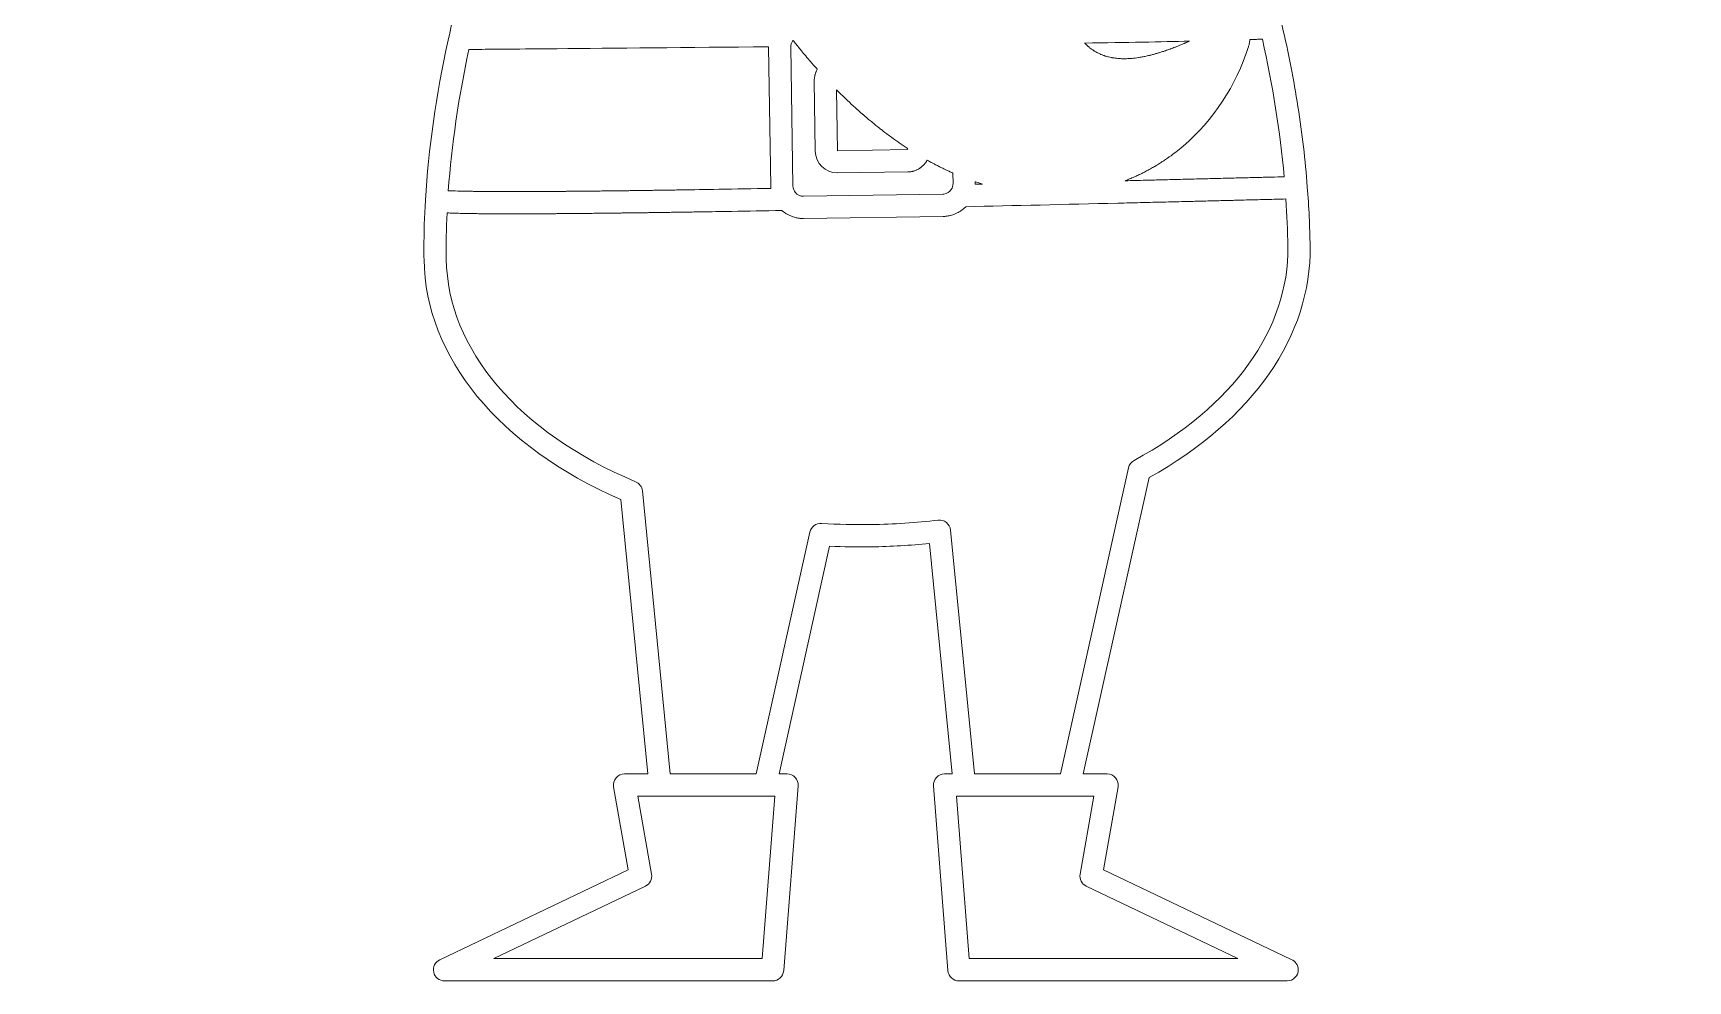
# Model space of a CAD drawing. Header units: inches. Extents: x 228 to 5960, y -2302 to -118.
# Drawn here: x 228 to 972, y -1082 to -657 of the extents above; entities that cross this region are included whole.
import ezdxf

# ---------------------------------------------------------------- set-up
doc = ezdxf.new("R2010")
doc.units = ezdxf.units.IN
doc.header["$MEASUREMENT"] = 0
doc.layers.add('Layer 1', color=7, linetype='Continuous')

# ---------------------------------------------------------------- blocks, each defined once
blk = doc.blocks.new('block 59')
at = {"layer": 'Layer 1', "lineweight": 0}
for points, knots in [([(963.95, -411.9), (958.61, -398.72), (942.55, -398.03), (929.06, -397.86), (932.95, -392.4), (935.85, -384.36), (929.19, -375.03), (927.32, -372.42), (924.25, -370.98), (920.54, -370.98), (911.45, -370.98), (899.15, -379.21), (890.99, -387.36), (881.7, -396.66), (874.72, -407.44), (871, -418.14), (867.46, -418.08), (863.84, -418.98), (860.69, -420.8), (856.14, -423.41), (852.78, -427.68), (851.48, -432.51), (850.59, -435.78), (850.69, -439.11), (851.71, -442.16), (830.75, -453.1), (786.1, -473.42), (743.89, -473.42), (743.5, -473.42), (743.12, -473.41), (742.73, -473.41), (754.76, -437.37), (759.96, -399.4), (758.63, -357.7), (768.41, -353.34), (774.96, -342.81), (774.96, -330.71), (774.96, -318.53), (768.19, -307.99), (758.54, -303.68), (759.95, -299.9), (759.96, -296.02), (759.96, -294.23), (759.96, -289.33), (761.72, -284.87), (763.42, -280.56), (766.11, -273.73), (769.16, -266), (762.98, -258.57), (762.04, -257.46), (761.03, -256.36), (759.95, -255.27), (759.68, -202.25), (746.11, -165.73), (718.49, -143.67), (696.18, -125.84), (664.82, -117.54), (619.79, -117.54), (596.02, -117.54), (518.6, -129.23), (479.4, -166.88), (447.97, -197.09), (437.41, -233.32), (429.71, -259.77), (427.22, -268.33), (425.03, -275.79), (422.53, -281.96), (407.86, -286.34), (397.48, -300.06), (397.48, -315.59), (397.48, -334.92), (413.22, -350.65), (432.56, -350.65), (443.71, -350.65), (453.66, -345.41), (460.09, -337.28), (462.42, -348.49), (470.58, -357.24), (480.81, -359.33), (481.98, -398.39), (485.77, -435.72), (492.08, -470.44), (481.37, -474.36), (469.29, -476.35), (456.1, -476.35), (413.88, -476.35), (369.22, -456.02), (348.27, -445.09), (350.84, -437.36), (347.25, -428.29), (339.31, -423.72), (336.26, -421.96), (332.82, -421.03), (329.38, -421.03), (329.24, -421.03), (329.11, -421.04), (328.98, -421.04), (325.25, -410.35), (318.28, -399.58), (309.01, -390.32), (300.86, -382.15), (288.55, -373.91), (279.45, -373.91), (275.75, -373.91), (272.68, -375.34), (270.81, -377.95), (264.15, -387.29), (267.05, -395.33), (270.94, -400.78), (257.43, -400.94), (241.39, -401.66), (236.05, -414.83), (228.09, -434.43), (241.54, -453.53), (272.02, -465.92), (279.89, -469.12), (287.72, -470.74), (295.29, -470.74), (296.84, -470.74), (298.37, -470.67), (299.88, -470.53), (301.58, -473.87), (304.27, -476.73), (307.69, -478.7), (310.76, -480.46), (314.2, -481.39), (317.63, -481.39), (319.18, -481.39), (320.71, -481.2), (322.17, -480.83), (338.19, -504.57), (378.09, -552.09), (446.08, -562.59), (432.8, -593.01), (421.98, -626.46), (414.67, -659.8), (414.67, -659.8), (414.67, -659.8), (414.66, -659.8), (409.23, -684.51), (405.79, -708.72), (404.43, -731.76), (403.99, -739.13), (403.77, -746.39), (403.77, -753.4), (403.77, -755.07), (403.79, -756.72), (403.81, -758.35), (404.47, -802.28), (437.48, -842.44), (492.29, -866.24), (492.29, -866.24), (504.46, -989.46), (504.46, -989.46), (504.46, -989.46), (493.95, -989.46), (493.95, -989.46), (492.47, -989.46), (491.07, -990.11), (490.12, -991.24), (489.17, -992.38), (488.77, -993.87), (489.02, -995.32), (489.02, -995.32), (495.56, -1032.54), (495.56, -1032.54), (495.56, -1032.54), (410.88, -1072.95), (410.88, -1072.95), (408.77, -1073.95), (407.64, -1076.29), (408.15, -1078.56), (408.67, -1080.84), (410.69, -1082.46), (413.03, -1082.46), (413.03, -1082.46), (560.49, -1082.46), (560.49, -1082.46), (563.1, -1082.46), (565.27, -1080.45), (565.47, -1077.85), (565.47, -1077.85), (571.95, -994.85), (571.95, -994.85), (572.06, -993.46), (571.59, -992.09), (570.64, -991.06), (569.69, -990.04), (568.36, -989.46), (566.97, -989.46), (566.97, -989.46), (563.39, -989.46), (563.39, -989.46), (563.39, -989.46), (586.12, -887.16), (586.12, -887.16), (592.38, -887.46), (598.66, -887.56), (604.95, -887.46), (613.69, -887.33), (622.43, -886.82), (631, -885.95), (631, -885.95), (641.22, -989.46), (641.22, -989.46), (641.22, -989.46), (637.81, -989.46), (637.81, -989.46), (636.42, -989.46), (635.08, -990.04), (634.14, -991.06), (633.19, -992.09), (632.72, -993.46), (632.82, -994.85), (632.82, -994.85), (639.3, -1077.85), (639.3, -1077.85), (639.51, -1080.45), (641.68, -1082.46), (644.29, -1082.46), (644.29, -1082.46), (791.74, -1082.46), (791.74, -1082.46), (791.75, -1082.46), (791.75, -1082.46), (791.76, -1082.46), (794.52, -1082.46), (796.76, -1080.22), (796.76, -1077.46), (796.76, -1075.36), (795.46, -1073.56), (793.62, -1072.82), (793.62, -1072.82), (709.21, -1032.54), (709.21, -1032.54), (709.21, -1032.54), (715.75, -995.33), (715.75, -995.33), (716.01, -993.87), (715.61, -992.38), (714.66, -991.25), (713.71, -990.11), (712.31, -989.46), (710.83, -989.46), (710.83, -989.46), (700.15, -989.46), (700.15, -989.46), (700.15, -989.46), (729.74, -856.31), (729.74, -856.31), (776.37, -830.43), (802.71, -792.65), (802.1, -752.39), (801.97, -743.68), (801.55, -734.69), (800.84, -725.67), (799.92, -713.8), (798.51, -701.79), (796.62, -689.7), (794.73, -677.62), (792.36, -665.46), (789.53, -653.32), (789.49, -653.02), (789.43, -652.73), (789.33, -652.46), (781.64, -619.67), (770.94, -588.29), (757.51, -559.06), (823.38, -547.46), (862.17, -501.11), (877.83, -477.89), (879.29, -478.26), (880.82, -478.46), (882.37, -478.46), (885.81, -478.46), (889.25, -477.52), (892.3, -475.76), (895.73, -473.8), (898.43, -470.93), (900.13, -467.58), (901.64, -467.72), (903.17, -467.79), (904.72, -467.79), (912.28, -467.79), (920.11, -466.17), (927.98, -462.98), (958.47, -450.6), (971.91, -431.51), (963.95, -411.9)], [0, 0, 0, 0, 1, 1, 1, 2, 2, 2, 3, 3, 3, 4, 4, 4, 5, 5, 5, 6, 6, 6, 7, 7, 7, 8, 8, 8, 9, 9, 9, 10, 10, 10, 11, 11, 11, 12, 12, 12, 13, 13, 13, 14, 14, 14, 15, 15, 15, 16, 16, 16, 17, 17, 17, 18, 18, 18, 19, 19, 19, 20, 20, 20, 21, 21, 21, 22, 22, 22, 23, 23, 23, 24, 24, 24, 25, 25, 25, 26, 26, 26, 27, 27, 27, 28, 28, 28, 29, 29, 29, 30, 30, 30, 31, 31, 31, 32, 32, 32, 33, 33, 33, 34, 34, 34, 35, 35, 35, 36, 36, 36, 37, 37, 37, 38, 38, 38, 39, 39, 39, 40, 40, 40, 41, 41, 41, 42, 42, 42, 43, 43, 43, 44, 44, 44, 45, 45, 45, 46, 46, 46, 47, 47, 47, 48, 48, 48, 49, 49, 49, 50, 50, 50, 51, 51, 51, 52, 52, 52, 53, 53, 53, 54, 54, 54, 55, 55, 55, 56, 56, 56, 57, 57, 57, 58, 58, 58, 59, 59, 59, 60, 60, 60, 61, 61, 61, 62, 62, 62, 63, 63, 63, 64, 64, 64, 65, 65, 65, 66, 66, 66, 67, 67, 67, 68, 68, 68, 69, 69, 69, 70, 70, 70, 71, 71, 71, 72, 72, 72, 73, 73, 73, 74, 74, 74, 75, 75, 75, 76, 76, 76, 77, 77, 77, 78, 78, 78, 79, 79, 79, 80, 80, 80, 81, 81, 81, 82, 82, 82, 83, 83, 83, 84, 84, 84, 85, 85, 85, 86, 86, 86, 87, 87, 87, 88, 88, 88, 89, 89, 89, 90, 90, 90, 91, 91, 91, 92, 92, 92, 93, 93, 93, 94, 94, 94, 95, 95, 95, 96, 96, 96, 96]), ([(579.68, -709.72), (579.76, -715.11), (584.2, -719.49), (589.58, -719.49), (589.58, -719.49), (589.73, -719.49), (589.73, -719.49), (589.73, -719.49), (621.35, -719.02), (621.35, -719.02), (621.69, -719.01), (622.02, -718.99), (622.35, -718.95), (622.43, -718.94), (622.5, -718.92), (622.58, -718.91), (622.83, -718.88), (623.08, -718.84), (623.33, -718.78), (623.39, -718.77), (623.45, -718.75), (623.51, -718.73), (623.77, -718.67), (624.03, -718.6), (624.28, -718.52), (624.32, -718.51), (624.35, -718.49), (624.38, -718.48), (624.66, -718.39), (624.93, -718.29), (625.19, -718.17), (625.21, -718.16), (625.22, -718.16), (625.24, -718.15), (625.51, -718.02), (625.79, -717.89), (626.05, -717.74), (626.07, -717.73), (626.08, -717.72), (626.1, -717.71), (626.36, -717.56), (626.61, -717.4), (626.86, -717.23), (626.9, -717.2), (626.94, -717.17), (626.97, -717.14), (627.19, -716.99), (627.41, -716.82), (627.61, -716.65), (627.72, -716.56), (627.82, -716.46), (627.92, -716.36), (628.05, -716.24), (628.18, -716.13), (628.3, -716.01), (628.3, -716), (628.3, -716), (628.31, -716), (628.6, -715.7), (628.86, -715.38), (629.11, -715.05), (629.18, -714.95), (629.25, -714.86), (629.32, -714.76), (629.52, -714.48), (629.7, -714.18), (629.87, -713.88), (629.9, -713.83), (629.93, -713.78), (629.96, -713.73), (630.15, -713.84), (630.34, -713.94), (630.53, -714.04), (631.09, -714.35), (631.65, -714.66), (632.21, -714.96), (632.58, -715.16), (632.96, -715.36), (633.33, -715.55), (633.89, -715.85), (634.45, -716.14), (635.01, -716.42), (635.38, -716.61), (635.76, -716.8), (636.14, -716.99), (636.69, -717.27), (637.25, -717.54), (637.81, -717.8), (638.18, -717.98), (638.56, -718.17), (638.94, -718.34), (639.5, -718.61), (640.06, -718.86), (640.63, -719.11), (640.93, -719.25), (641.23, -719.39), (641.53, -719.53), (641.53, -719.53), (641.6, -724.24), (641.6, -724.24), (641.61, -725.2), (641.34, -726.13), (640.81, -726.93), (640.06, -728.06), (638.85, -728.81), (637.52, -729), (637.33, -729.02), (637.14, -729.04), (636.94, -729.04), (636.94, -729.04), (574.36, -729.97), (574.36, -729.97), (572.92, -729.97), (571.57, -729.32), (570.67, -728.19), (570.21, -727.61), (569.67, -726.64), (569.65, -725.32), (569.65, -725.32), (568.71, -662.86), (568.71, -662.86), (568.7, -661.95), (568.94, -661.07), (569.39, -660.32), (569.48, -660.17), (569.6, -660.05), (569.7, -659.91), (569.91, -660.18), (570.12, -660.45), (570.33, -660.72), (571.33, -661.97), (572.33, -663.22), (573.34, -664.45), (573.66, -664.84), (573.97, -665.22), (574.29, -665.6), (575.02, -666.48), (575.76, -667.36), (576.49, -668.22), (576.82, -668.61), (577.15, -668.99), (577.47, -669.37), (578.42, -670.47), (579.36, -671.55), (580.31, -672.62), (580.4, -672.72), (580.49, -672.83), (580.58, -672.93), (580.58, -672.93), (580.59, -672.94), (580.59, -672.94), (580.57, -672.98), (580.56, -673.02), (580.54, -673.05), (580.35, -673.38), (580.17, -673.73), (580.02, -674.08), (580.01, -674.11), (580, -674.13), (579.98, -674.15), (579.83, -674.52), (579.7, -674.9), (579.59, -675.28), (579.57, -675.36), (579.55, -675.43), (579.53, -675.5), (579.43, -675.88), (579.36, -676.27), (579.3, -676.66), (579.29, -676.73), (579.29, -676.8), (579.28, -676.87), (579.23, -677.29), (579.2, -677.7), (579.21, -678.12), (579.21, -678.12), (579.68, -709.72), (579.68, -709.72)], [0, 0, 0, 0, 1, 1, 1, 2, 2, 2, 3, 3, 3, 4, 4, 4, 5, 5, 5, 6, 6, 6, 7, 7, 7, 8, 8, 8, 9, 9, 9, 10, 10, 10, 11, 11, 11, 12, 12, 12, 13, 13, 13, 14, 14, 14, 15, 15, 15, 16, 16, 16, 17, 17, 17, 18, 18, 18, 19, 19, 19, 20, 20, 20, 21, 21, 21, 22, 22, 22, 23, 23, 23, 24, 24, 24, 25, 25, 25, 26, 26, 26, 27, 27, 27, 28, 28, 28, 29, 29, 29, 30, 30, 30, 31, 31, 31, 32, 32, 32, 33, 33, 33, 34, 34, 34, 35, 35, 35, 36, 36, 36, 37, 37, 37, 38, 38, 38, 39, 39, 39, 40, 40, 40, 41, 41, 41, 42, 42, 42, 43, 43, 43, 44, 44, 44, 45, 45, 45, 46, 46, 46, 47, 47, 47, 48, 48, 48, 49, 49, 49, 50, 50, 50, 51, 51, 51, 52, 52, 52, 53, 53, 53, 54, 54, 54, 55, 55, 55, 56, 56, 56, 57, 57, 57, 58, 58, 58, 59, 59, 59, 59]), ([(700.72, -661.11), (719.59, -660.84), (735.27, -660.57), (747.81, -660.3), (747.18, -660.58), (746.54, -660.85), (745.89, -661.13), (745.73, -661.2), (745.57, -661.26), (745.41, -661.33), (744.92, -661.54), (744.43, -661.74), (743.93, -661.95), (743.72, -662.04), (743.5, -662.12), (743.28, -662.21), (742.81, -662.4), (742.34, -662.59), (741.86, -662.78), (741.65, -662.86), (741.44, -662.95), (741.22, -663.03), (740.66, -663.25), (740.08, -663.46), (739.51, -663.68), (739.39, -663.72), (739.28, -663.76), (739.16, -663.81), (738.47, -664.06), (737.77, -664.31), (737.07, -664.55), (736.9, -664.6), (736.73, -664.66), (736.56, -664.72), (736.03, -664.9), (735.5, -665.07), (734.97, -665.24), (734.73, -665.31), (734.5, -665.39), (734.26, -665.46), (733.78, -665.61), (733.29, -665.75), (732.81, -665.89), (732.57, -665.96), (732.33, -666.03), (732.09, -666.1), (731.56, -666.24), (731.03, -666.38), (730.5, -666.51), (730.31, -666.56), (730.13, -666.61), (729.94, -666.66), (729.23, -666.83), (728.51, -666.99), (727.8, -667.14), (727.68, -667.17), (727.57, -667.19), (727.45, -667.21), (726.86, -667.33), (726.26, -667.44), (725.67, -667.54), (725.44, -667.58), (725.21, -667.61), (724.98, -667.65), (724.49, -667.72), (724.01, -667.79), (723.52, -667.85), (723.28, -667.88), (723.03, -667.91), (722.78, -667.93), (722.29, -667.99), (721.8, -668.03), (721.31, -668.06), (721.09, -668.08), (720.87, -668.1), (720.66, -668.11), (719.96, -668.15), (719.26, -668.17), (718.57, -668.17), (717.99, -668.17), (717.42, -668.15), (716.85, -668.13), (716.69, -668.12), (716.54, -668.11), (716.39, -668.1), (715.93, -668.07), (715.48, -668.03), (715.03, -667.98), (714.92, -667.97), (714.81, -667.96), (714.7, -667.95), (714.16, -667.88), (713.63, -667.8), (713.12, -667.71), (713, -667.69), (712.88, -667.66), (712.76, -667.64), (712.34, -667.56), (711.93, -667.47), (711.53, -667.37), (711.4, -667.33), (711.27, -667.3), (711.14, -667.27), (710.64, -667.14), (710.15, -666.99), (709.67, -666.83), (709.62, -666.82), (709.58, -666.8), (709.54, -666.78), (709.1, -666.63), (708.67, -666.47), (708.24, -666.29), (708.12, -666.24), (707.99, -666.19), (707.87, -666.13), (707.47, -665.96), (707.08, -665.78), (706.7, -665.58), (706.63, -665.55), (706.57, -665.52), (706.5, -665.49), (706.06, -665.26), (705.63, -665.01), (705.21, -664.75), (705.1, -664.69), (705, -664.62), (704.9, -664.56), (704.56, -664.34), (704.23, -664.11), (703.9, -663.88), (703.8, -663.81), (703.7, -663.74), (703.61, -663.67), (703.2, -663.37), (702.81, -663.06), (702.42, -662.73), (702.36, -662.68), (702.3, -662.62), (702.25, -662.57), (701.91, -662.28), (701.59, -661.98), (701.27, -661.67), (701.17, -661.57), (701.07, -661.48), (700.97, -661.38), (700.89, -661.29), (700.81, -661.2), (700.72, -661.11)], [0, 0, 0, 0, 1, 1, 1, 2, 2, 2, 3, 3, 3, 4, 4, 4, 5, 5, 5, 6, 6, 6, 7, 7, 7, 8, 8, 8, 9, 9, 9, 10, 10, 10, 11, 11, 11, 12, 12, 12, 13, 13, 13, 14, 14, 14, 15, 15, 15, 16, 16, 16, 17, 17, 17, 18, 18, 18, 19, 19, 19, 20, 20, 20, 21, 21, 21, 22, 22, 22, 23, 23, 23, 24, 24, 24, 25, 25, 25, 26, 26, 26, 27, 27, 27, 28, 28, 28, 29, 29, 29, 30, 30, 30, 31, 31, 31, 32, 32, 32, 33, 33, 33, 34, 34, 34, 35, 35, 35, 36, 36, 36, 37, 37, 37, 38, 38, 38, 39, 39, 39, 40, 40, 40, 41, 41, 41, 42, 42, 42, 43, 43, 43, 44, 44, 44, 45, 45, 45, 46, 46, 46, 47, 47, 47, 48, 48, 48, 49, 49, 49, 49]), ([(779.06, -659.41), (779.31, -659.4), (779.55, -659.39), (779.79, -659.37), (779.99, -659.36), (780.19, -659.35), (780.38, -659.34), (780.46, -659.34), (780.56, -659.34), (780.65, -659.33), (785.32, -680.09), (788.61, -700.86), (790.43, -721.2), (790.04, -721.21), (789.65, -721.22), (789.25, -721.23), (787.12, -721.28), (784.98, -721.34), (782.84, -721.39), (782.01, -721.42), (781.18, -721.44), (780.35, -721.46), (778.04, -721.52), (775.73, -721.58), (773.41, -721.63), (772.84, -721.65), (772.26, -721.66), (771.69, -721.68), (769.18, -721.74), (766.66, -721.81), (764.14, -721.87), (763.76, -721.88), (763.39, -721.89), (763.01, -721.9), (760.37, -721.96), (757.71, -722.03), (755.06, -722.1), (754.71, -722.11), (754.37, -722.11), (754.02, -722.12), (751.36, -722.19), (748.7, -722.26), (746.04, -722.32), (745.64, -722.33), (745.25, -722.34), (744.86, -722.35), (742.27, -722.41), (739.67, -722.48), (737.08, -722.54), (736.26, -722.56), (735.44, -722.58), (734.63, -722.6), (732.46, -722.65), (730.29, -722.71), (728.13, -722.76), (725.09, -722.83), (722.04, -722.91), (719.01, -722.98), (719.08, -722.95), (719.15, -722.92), (719.23, -722.89), (719.61, -722.74), (719.99, -722.58), (720.37, -722.42), (721.1, -722.13), (721.83, -721.83), (722.55, -721.51), (722.99, -721.32), (723.42, -721.12), (723.86, -720.92), (724.52, -720.62), (725.17, -720.31), (725.82, -720), (726.27, -719.78), (726.73, -719.55), (727.18, -719.32), (727.8, -719), (728.42, -718.68), (729.03, -718.35), (729.49, -718.1), (729.94, -717.86), (730.4, -717.6), (731, -717.26), (731.61, -716.91), (732.21, -716.56), (732.65, -716.3), (733.09, -716.04), (733.53, -715.77), (734.14, -715.39), (734.75, -715), (735.36, -714.61), (735.77, -714.34), (736.18, -714.08), (736.59, -713.8), (737.25, -713.36), (737.9, -712.9), (738.55, -712.44), (738.89, -712.2), (739.24, -711.96), (739.57, -711.72), (740.56, -711), (741.53, -710.27), (742.49, -709.51), (756.41, -698.47), (767.24, -683.18), (773.25, -666.18), (773.65, -665.04), (774.03, -663.9), (774.38, -662.75), (774.43, -662.61), (774.48, -662.43), (774.55, -662.21), (774.61, -661.99), (774.67, -661.75), (774.73, -661.49), (774.73, -661.49), (774.73, -661.46), (774.73, -661.46), (774.79, -661.19), (774.84, -660.91), (774.88, -660.61), (774.89, -660.59), (774.89, -660.57), (774.89, -660.55), (774.93, -660.25), (774.96, -659.94), (774.97, -659.61), (774.97, -659.61), (774.97, -659.58), (774.97, -659.58), (775.08, -659.58), (775.17, -659.57), (775.28, -659.57), (775.51, -659.56), (775.73, -659.55), (775.96, -659.54), (776.29, -659.53), (776.62, -659.51), (776.93, -659.5), (777.15, -659.49), (777.37, -659.48), (777.58, -659.47), (777.87, -659.46), (778.15, -659.45), (778.43, -659.44), (778.64, -659.43), (778.85, -659.42), (779.06, -659.41)], [0, 0, 0, 0, 1, 1, 1, 2, 2, 2, 3, 3, 3, 4, 4, 4, 5, 5, 5, 6, 6, 6, 7, 7, 7, 8, 8, 8, 9, 9, 9, 10, 10, 10, 11, 11, 11, 12, 12, 12, 13, 13, 13, 14, 14, 14, 15, 15, 15, 16, 16, 16, 17, 17, 17, 18, 18, 18, 19, 19, 19, 20, 20, 20, 21, 21, 21, 22, 22, 22, 23, 23, 23, 24, 24, 24, 25, 25, 25, 26, 26, 26, 27, 27, 27, 28, 28, 28, 29, 29, 29, 30, 30, 30, 31, 31, 31, 32, 32, 32, 33, 33, 33, 34, 34, 34, 35, 35, 35, 36, 36, 36, 37, 37, 37, 38, 38, 38, 39, 39, 39, 40, 40, 40, 41, 41, 41, 42, 42, 42, 43, 43, 43, 44, 44, 44, 45, 45, 45, 46, 46, 46, 47, 47, 47, 48, 48, 48, 49, 49, 49, 49]), ([(423.97, -664.09), (423.97, -664.08), (423.98, -664.08), (423.98, -664.08), (424.12, -664.04), (424.25, -664.02), (424.38, -664.02), (425, -664.01), (426.05, -664), (427.47, -663.98), (433.06, -663.92), (444.59, -663.82), (460.4, -663.68), (461.48, -663.67), (462.58, -663.66), (463.7, -663.65), (488.38, -663.43), (522.2, -663.14), (558.71, -662.77), (558.71, -662.77), (558.71, -662.98), (558.71, -662.98), (558.71, -662.98), (559.65, -725.47), (559.65, -725.47), (559.65, -725.79), (559.67, -726.1), (559.69, -726.42), (551.61, -726.57), (543.83, -726.71), (536.37, -726.83), (536.37, -726.83), (536.27, -726.83), (536.27, -726.83), (530.44, -726.93), (524.81, -727.02), (519.36, -727.11), (519.36, -727.11), (519.04, -727.11), (519.04, -727.11), (517.91, -727.13), (516.79, -727.15), (515.68, -727.16), (515.42, -727.17), (515.15, -727.17), (514.89, -727.17), (514.03, -727.19), (513.18, -727.2), (512.33, -727.21), (511.78, -727.22), (511.22, -727.23), (510.67, -727.24), (510.02, -727.25), (509.38, -727.26), (508.73, -727.26), (508.01, -727.28), (507.28, -727.29), (506.56, -727.3), (505.96, -727.3), (505.38, -727.31), (504.79, -727.32), (504.04, -727.33), (503.28, -727.34), (502.53, -727.35), (501.99, -727.36), (501.46, -727.37), (500.93, -727.37), (500.16, -727.38), (499.38, -727.39), (498.62, -727.4), (498.05, -727.41), (497.5, -727.42), (496.94, -727.43), (496.22, -727.44), (495.51, -727.45), (494.8, -727.45), (494.27, -727.46), (493.76, -727.47), (493.24, -727.47), (492.47, -727.48), (491.69, -727.49), (490.93, -727.5), (490.49, -727.51), (490.04, -727.51), (489.6, -727.52), (488.84, -727.53), (488.08, -727.54), (487.33, -727.55), (486.82, -727.55), (486.33, -727.56), (485.83, -727.56), (485.1, -727.57), (484.38, -727.58), (483.66, -727.59), (483.24, -727.59), (482.83, -727.6), (482.42, -727.6), (481.65, -727.61), (480.89, -727.62), (480.13, -727.63), (479.69, -727.63), (479.24, -727.64), (478.8, -727.64), (478.14, -727.65), (477.48, -727.65), (476.84, -727.66), (476.33, -727.66), (475.83, -727.67), (475.33, -727.67), (474.72, -727.68), (474.12, -727.69), (473.51, -727.69), (473, -727.7), (472.49, -727.7), (471.99, -727.71), (471.42, -727.71), (470.87, -727.72), (470.31, -727.72), (469.78, -727.73), (469.26, -727.73), (468.74, -727.73), (468.18, -727.74), (467.62, -727.74), (467.07, -727.75), (466.59, -727.75), (466.11, -727.76), (465.64, -727.76), (465.07, -727.76), (464.51, -727.77), (463.95, -727.77), (463.5, -727.77), (463.05, -727.78), (462.61, -727.78), (461.99, -727.78), (461.39, -727.79), (460.78, -727.79), (460.41, -727.8), (460.03, -727.8), (459.66, -727.8), (459.04, -727.8), (458.42, -727.81), (457.81, -727.81), (457.46, -727.81), (457.11, -727.81), (456.76, -727.82), (456.76, -727.82), (454.96, -727.82), (454.96, -727.82), (454.61, -727.83), (454.27, -727.83), (453.93, -727.83), (453.36, -727.83), (452.8, -727.83), (452.24, -727.84), (452.24, -727.84), (449.65, -727.84), (449.65, -727.84), (449.27, -727.85), (448.88, -727.85), (448.5, -727.85), (448.5, -727.85), (438.44, -727.85), (438.44, -727.85), (438.23, -727.85), (438.01, -727.85), (437.79, -727.84), (436.22, -727.84), (434.73, -727.83), (433.32, -727.82), (433.32, -727.82), (432.93, -727.82), (432.93, -727.82), (432.32, -727.82), (431.73, -727.81), (431.16, -727.81), (431.05, -727.81), (430.94, -727.8), (430.83, -727.8), (429.46, -727.79), (428.17, -727.78), (426.97, -727.76), (426.97, -727.76), (426.87, -727.76), (426.87, -727.76), (426.28, -727.75), (425.71, -727.74), (425.15, -727.74), (425.15, -727.74), (425.1, -727.74), (425.1, -727.74), (420.44, -727.66), (417.1, -727.56), (414.73, -727.45), (416.19, -707.08), (419.29, -685.8), (423.97, -664.09)], [0, 0, 0, 0, 1, 1, 1, 2, 2, 2, 3, 3, 3, 4, 4, 4, 5, 5, 5, 6, 6, 6, 7, 7, 7, 8, 8, 8, 9, 9, 9, 10, 10, 10, 11, 11, 11, 12, 12, 12, 13, 13, 13, 14, 14, 14, 15, 15, 15, 16, 16, 16, 17, 17, 17, 18, 18, 18, 19, 19, 19, 20, 20, 20, 21, 21, 21, 22, 22, 22, 23, 23, 23, 24, 24, 24, 25, 25, 25, 26, 26, 26, 27, 27, 27, 28, 28, 28, 29, 29, 29, 30, 30, 30, 31, 31, 31, 32, 32, 32, 33, 33, 33, 34, 34, 34, 35, 35, 35, 36, 36, 36, 37, 37, 37, 38, 38, 38, 39, 39, 39, 40, 40, 40, 41, 41, 41, 42, 42, 42, 43, 43, 43, 44, 44, 44, 45, 45, 45, 46, 46, 46, 47, 47, 47, 48, 48, 48, 49, 49, 49, 50, 50, 50, 51, 51, 51, 52, 52, 52, 53, 53, 53, 54, 54, 54, 55, 55, 55, 56, 56, 56, 57, 57, 57, 58, 58, 58, 59, 59, 59, 60, 60, 60, 61, 61, 61, 62, 62, 62, 63, 63, 63, 64, 64, 64, 65, 65, 65, 65]), ([(592.79, -685.63), (592.96, -685.78), (593.12, -685.95), (593.28, -686.1), (594.42, -687.19), (595.56, -688.25), (596.7, -689.3), (596.95, -689.53), (597.19, -689.75), (597.44, -689.98), (598.6, -691.03), (599.76, -692.07), (600.93, -693.09), (601, -693.14), (601.06, -693.2), (601.13, -693.25), (602.25, -694.23), (603.37, -695.18), (604.5, -696.11), (604.75, -696.32), (604.99, -696.52), (605.24, -696.72), (606.39, -697.67), (607.54, -698.59), (608.7, -699.5), (608.93, -699.67), (609.15, -699.84), (609.38, -700.02), (610.46, -700.86), (611.54, -701.68), (612.63, -702.48), (612.78, -702.6), (612.93, -702.71), (613.09, -702.82), (614.26, -703.69), (615.44, -704.53), (616.62, -705.35), (616.89, -705.54), (617.16, -705.72), (617.43, -705.91), (618.61, -706.72), (619.8, -707.52), (620.99, -708.3), (621.02, -708.32), (621.06, -708.34), (621.09, -708.37), (621.09, -708.37), (621.1, -709.02), (621.1, -709.02), (621.1, -709.02), (589.68, -709.49), (589.68, -709.49), (589.68, -709.49), (589.27, -682.16), (589.27, -682.16), (589.27, -682.16), (589.63, -682.52), (589.63, -682.52), (590.68, -683.57), (591.73, -684.61), (592.79, -685.63)], [0, 0, 0, 0, 1, 1, 1, 2, 2, 2, 3, 3, 3, 4, 4, 4, 5, 5, 5, 6, 6, 6, 7, 7, 7, 8, 8, 8, 9, 9, 9, 10, 10, 10, 11, 11, 11, 12, 12, 12, 13, 13, 13, 14, 14, 14, 15, 15, 15, 16, 16, 16, 17, 17, 17, 18, 18, 18, 19, 19, 19, 20, 20, 20, 20]), ([(651.59, -723.44), (651.61, -723.45), (651.63, -723.45), (651.64, -723.46), (651.82, -723.52), (651.99, -723.57), (652.17, -723.63), (653.05, -723.92), (653.93, -724.2), (654.81, -724.47), (653.73, -724.49), (652.67, -724.52), (651.6, -724.54), (651.6, -724.54), (651.6, -724.09), (651.6, -724.09), (651.6, -724.09), (651.59, -723.44), (651.59, -723.44)], [0, 0, 0, 0, 1, 1, 1, 2, 2, 2, 3, 3, 3, 4, 4, 4, 5, 5, 5, 6, 6, 6, 6]), ([(792.1, -752.54), (792.66, -789.52), (767.46, -824.54), (722.97, -848.61), (721.69, -849.3), (720.78, -850.51), (720.47, -851.92), (720.47, -851.92), (689.91, -989.46), (689.91, -989.46), (689.91, -989.46), (651.27, -989.46), (651.27, -989.46), (651.27, -989.46), (640.45, -879.93), (640.45, -879.93), (640.32, -878.59), (639.66, -877.36), (638.61, -876.52), (637.56, -875.68), (636.22, -875.3), (634.89, -875.46), (625.05, -876.63), (614.92, -877.3), (604.79, -877.46), (597.32, -877.58), (589.85, -877.4), (582.47, -876.95), (580, -876.79), (577.81, -878.45), (577.28, -880.86), (577.28, -880.86), (553.15, -989.46), (553.15, -989.46), (553.15, -989.46), (514.51, -989.46), (514.51, -989.46), (514.51, -989.46), (501.95, -862.31), (501.95, -862.31), (501.77, -860.48), (500.6, -858.9), (498.91, -858.19), (446.23, -836.14), (414.41, -798.76), (413.81, -758.2), (413.71, -751.51), (413.82, -744.54), (414.14, -737.43), (414.25, -737.44), (414.36, -737.44), (414.47, -737.45), (414.64, -737.45), (414.81, -737.46), (414.99, -737.47), (415.36, -737.49), (415.75, -737.5), (416.16, -737.52), (416.28, -737.52), (416.39, -737.53), (416.51, -737.53), (417.03, -737.55), (417.58, -737.57), (418.15, -737.58), (418.32, -737.59), (418.5, -737.59), (418.67, -737.6), (419.12, -737.61), (419.59, -737.62), (420.06, -737.64), (420.24, -737.64), (420.41, -737.64), (420.59, -737.65), (421.23, -737.66), (421.88, -737.68), (422.56, -737.69), (422.7, -737.69), (422.84, -737.7), (422.98, -737.7), (423.56, -737.71), (424.15, -737.72), (424.75, -737.73), (424.97, -737.73), (425.18, -737.74), (425.4, -737.74), (426.09, -737.75), (426.79, -737.76), (427.52, -737.77), (427.52, -737.77), (427.74, -737.77), (427.74, -737.77), (428.54, -737.78), (429.37, -737.79), (430.22, -737.8), (430.22, -737.8), (430.93, -737.8), (430.93, -737.8), (431.6, -737.81), (432.29, -737.82), (432.99, -737.82), (433.23, -737.82), (433.46, -737.82), (433.69, -737.83), (434.6, -737.83), (435.52, -737.84), (436.47, -737.84), (436.47, -737.84), (437.06, -737.84), (437.06, -737.84), (437.86, -737.84), (438.66, -737.85), (439.49, -737.85), (439.49, -737.85), (449.13, -737.85), (449.13, -737.85), (449.85, -737.84), (450.57, -737.84), (451.31, -737.84), (451.31, -737.84), (452.22, -737.84), (452.22, -737.84), (452.85, -737.83), (453.47, -737.83), (454.11, -737.83), (454.11, -737.83), (454.8, -737.83), (454.8, -737.83), (455.52, -737.82), (456.24, -737.82), (456.98, -737.82), (457.24, -737.81), (457.52, -737.81), (457.79, -737.81), (458.49, -737.81), (459.19, -737.8), (459.91, -737.8), (460.23, -737.8), (460.56, -737.79), (460.88, -737.79), (461.57, -737.79), (462.27, -737.78), (462.98, -737.78), (463.29, -737.78), (463.62, -737.77), (463.94, -737.77), (464.63, -737.77), (465.32, -737.76), (466.02, -737.76), (466.56, -737.75), (467.11, -737.75), (467.65, -737.74), (468.17, -737.74), (468.68, -737.74), (469.2, -737.73), (469.84, -737.73), (470.49, -737.72), (471.14, -737.71), (471.58, -737.71), (472, -737.71), (472.44, -737.7), (473.11, -737.7), (473.78, -737.69), (474.46, -737.68), (474.91, -737.68), (475.37, -737.67), (475.83, -737.67), (476.4, -737.66), (476.98, -737.66), (477.56, -737.65), (478.17, -737.65), (478.77, -737.64), (479.38, -737.63), (479.86, -737.63), (480.35, -737.62), (480.83, -737.62), (481.52, -737.61), (482.2, -737.6), (482.89, -737.6), (483.4, -737.59), (483.91, -737.59), (484.43, -737.58), (485.13, -737.57), (485.84, -737.56), (486.55, -737.56), (487.03, -737.55), (487.52, -737.54), (488, -737.54), (488.75, -737.53), (489.5, -737.52), (490.26, -737.51), (490.78, -737.51), (491.31, -737.5), (491.84, -737.49), (492.57, -737.48), (493.29, -737.47), (494.02, -737.47), (494.55, -737.46), (495.09, -737.45), (495.63, -737.44), (496.4, -737.43), (497.17, -737.42), (497.95, -737.41), (498.5, -737.41), (499.05, -737.4), (499.6, -737.39), (500.33, -737.38), (501.06, -737.37), (501.79, -737.36), (502.42, -737.35), (503.05, -737.35), (503.68, -737.34), (504.45, -737.33), (505.21, -737.32), (505.98, -737.31), (506.43, -737.3), (506.88, -737.29), (507.33, -737.29), (508.28, -737.27), (509.24, -737.26), (510.21, -737.24), (510.61, -737.24), (511.02, -737.23), (511.43, -737.23), (512.38, -737.21), (513.34, -737.2), (514.31, -737.18), (514.8, -737.18), (515.29, -737.17), (515.78, -737.16), (516.79, -737.15), (517.8, -737.13), (518.81, -737.12), (519.1, -737.11), (519.4, -737.11), (519.69, -737.1), (520.83, -737.08), (521.97, -737.07), (523.13, -737.05), (523.51, -737.04), (523.9, -737.04), (524.29, -737.03), (525.44, -737.01), (526.59, -736.99), (527.76, -736.97), (527.76, -736.97), (528.34, -736.97), (528.34, -736.97), (532.73, -736.89), (537.23, -736.82), (541.85, -736.74), (541.85, -736.74), (542.08, -736.74), (542.08, -736.74), (549.33, -736.61), (556.85, -736.48), (564.67, -736.33), (564.77, -736.42), (564.89, -736.5), (564.99, -736.59), (565.12, -736.7), (565.26, -736.81), (565.39, -736.91), (565.68, -737.13), (565.97, -737.34), (566.27, -737.53), (566.39, -737.62), (566.52, -737.7), (566.64, -737.78), (567.07, -738.05), (567.51, -738.29), (567.96, -738.51), (567.96, -738.51), (567.97, -738.52), (567.97, -738.52), (568.42, -738.73), (568.88, -738.92), (569.34, -739.09), (569.49, -739.14), (569.64, -739.18), (569.78, -739.23), (570.12, -739.34), (570.46, -739.44), (570.8, -739.52), (570.97, -739.57), (571.14, -739.61), (571.31, -739.64), (571.66, -739.71), (572, -739.77), (572.36, -739.82), (572.51, -739.84), (572.67, -739.87), (572.83, -739.88), (573.33, -739.94), (573.84, -739.97), (574.36, -739.97), (574.36, -739.97), (637.11, -739.04), (637.11, -739.04), (637.67, -739.03), (638.22, -738.98), (638.76, -738.91), (638.93, -738.89), (639.1, -738.85), (639.27, -738.82), (639.65, -738.76), (640.02, -738.69), (640.39, -738.6), (640.58, -738.55), (640.76, -738.5), (640.94, -738.45), (641.3, -738.34), (641.66, -738.22), (642.01, -738.09), (642.17, -738.03), (642.34, -737.98), (642.5, -737.91), (642.95, -737.72), (643.39, -737.52), (643.82, -737.29), (643.87, -737.26), (643.92, -737.24), (643.96, -737.22), (644.43, -736.96), (644.89, -736.67), (645.32, -736.36), (645.46, -736.26), (645.6, -736.16), (645.73, -736.05), (646.03, -735.83), (646.32, -735.6), (646.6, -735.35), (646.75, -735.22), (646.89, -735.09), (647.04, -734.95), (647.15, -734.84), (647.27, -734.75), (647.37, -734.64), (669.05, -734.16), (692.11, -733.63), (715.6, -733.06), (716.55, -733.04), (717.49, -733.02), (718.44, -733), (720.09, -732.96), (721.74, -732.92), (723.4, -732.88), (724.92, -732.84), (726.44, -732.8), (727.96, -732.77), (729.5, -732.73), (731.04, -732.69), (732.58, -732.65), (734.14, -732.62), (735.69, -732.58), (737.25, -732.54), (738.74, -732.5), (740.24, -732.47), (741.73, -732.43), (743.51, -732.39), (745.29, -732.34), (747.06, -732.3), (748.16, -732.27), (749.26, -732.24), (750.35, -732.22), (752.53, -732.16), (754.71, -732.11), (756.88, -732.05), (757.68, -732.03), (758.47, -732.01), (759.27, -731.99), (761.65, -731.93), (764.04, -731.88), (766.41, -731.81), (767.19, -731.8), (767.97, -731.78), (768.74, -731.76), (771.26, -731.69), (773.78, -731.63), (776.29, -731.56), (776.78, -731.55), (777.28, -731.54), (777.77, -731.53), (780.49, -731.46), (783.2, -731.39), (785.91, -731.32), (786.29, -731.31), (786.67, -731.3), (787.06, -731.29), (788.44, -731.25), (789.83, -731.22), (791.22, -731.18), (791.7, -738.4), (792, -745.56), (792.1, -752.54)], [0, 0, 0, 0, 1, 1, 1, 2, 2, 2, 3, 3, 3, 4, 4, 4, 5, 5, 5, 6, 6, 6, 7, 7, 7, 8, 8, 8, 9, 9, 9, 10, 10, 10, 11, 11, 11, 12, 12, 12, 13, 13, 13, 14, 14, 14, 15, 15, 15, 16, 16, 16, 17, 17, 17, 18, 18, 18, 19, 19, 19, 20, 20, 20, 21, 21, 21, 22, 22, 22, 23, 23, 23, 24, 24, 24, 25, 25, 25, 26, 26, 26, 27, 27, 27, 28, 28, 28, 29, 29, 29, 30, 30, 30, 31, 31, 31, 32, 32, 32, 33, 33, 33, 34, 34, 34, 35, 35, 35, 36, 36, 36, 37, 37, 37, 38, 38, 38, 39, 39, 39, 40, 40, 40, 41, 41, 41, 42, 42, 42, 43, 43, 43, 44, 44, 44, 45, 45, 45, 46, 46, 46, 47, 47, 47, 48, 48, 48, 49, 49, 49, 50, 50, 50, 51, 51, 51, 52, 52, 52, 53, 53, 53, 54, 54, 54, 55, 55, 55, 56, 56, 56, 57, 57, 57, 58, 58, 58, 59, 59, 59, 60, 60, 60, 61, 61, 61, 62, 62, 62, 63, 63, 63, 64, 64, 64, 65, 65, 65, 66, 66, 66, 67, 67, 67, 68, 68, 68, 69, 69, 69, 70, 70, 70, 71, 71, 71, 72, 72, 72, 73, 73, 73, 74, 74, 74, 75, 75, 75, 76, 76, 76, 77, 77, 77, 78, 78, 78, 79, 79, 79, 80, 80, 80, 81, 81, 81, 82, 82, 82, 83, 83, 83, 84, 84, 84, 85, 85, 85, 86, 86, 86, 87, 87, 87, 88, 88, 88, 89, 89, 89, 90, 90, 90, 91, 91, 91, 92, 92, 92, 93, 93, 93, 94, 94, 94, 95, 95, 95, 96, 96, 96, 97, 97, 97, 98, 98, 98, 99, 99, 99, 100, 100, 100, 101, 101, 101, 102, 102, 102, 103, 103, 103, 104, 104, 104, 105, 105, 105, 106, 106, 106, 107, 107, 107, 108, 108, 108, 109, 109, 109, 110, 110, 110, 111, 111, 111, 112, 112, 112, 113, 113, 113, 114, 114, 114, 115, 115, 115, 116, 116, 116, 117, 117, 117, 118, 118, 118, 119, 119, 119, 120, 120, 120, 121, 121, 121, 122, 122, 122, 123, 123, 123, 124, 124, 124, 125, 125, 125, 126, 126, 126, 127, 127, 127, 128, 128, 128, 129, 129, 129, 130, 130, 130, 131, 131, 131, 131]), ([(555.86, -1072.46), (555.86, -1072.46), (435.12, -1072.46), (435.12, -1072.46), (435.12, -1072.46), (503.29, -1039.93), (503.29, -1039.93), (505.32, -1038.97), (506.45, -1036.77), (506.06, -1034.56), (506.06, -1034.56), (499.9, -999.46), (499.9, -999.46), (499.9, -999.46), (561.56, -999.46), (561.56, -999.46), (561.56, -999.46), (555.86, -1072.46), (555.86, -1072.46)], [0, 0, 0, 0, 1, 1, 1, 2, 2, 2, 3, 3, 3, 4, 4, 4, 5, 5, 5, 6, 6, 6, 6]), ([(704.87, -999.46), (704.87, -999.46), (698.7, -1034.55), (698.7, -1034.55), (698.31, -1036.77), (699.45, -1038.97), (701.48, -1039.93), (701.48, -1039.93), (769.65, -1072.46), (769.65, -1072.46), (769.65, -1072.46), (648.91, -1072.46), (648.91, -1072.46), (648.91, -1072.46), (643.21, -999.46), (643.21, -999.46), (643.21, -999.46), (704.87, -999.46), (704.87, -999.46)], [0, 0, 0, 0, 1, 1, 1, 2, 2, 2, 3, 3, 3, 4, 4, 4, 5, 5, 5, 6, 6, 6, 6])]:
    blk.add_open_spline(points, degree=3, knots=knots, dxfattribs=at)

msp = doc.modelspace()

# ---------------------------------------------------------------- block references
at = {"layer": 'Layer 1'}
msp.add_blockref('block 59', (0, 0), dxfattribs=at)

doc.saveas('drawing.dxf')
